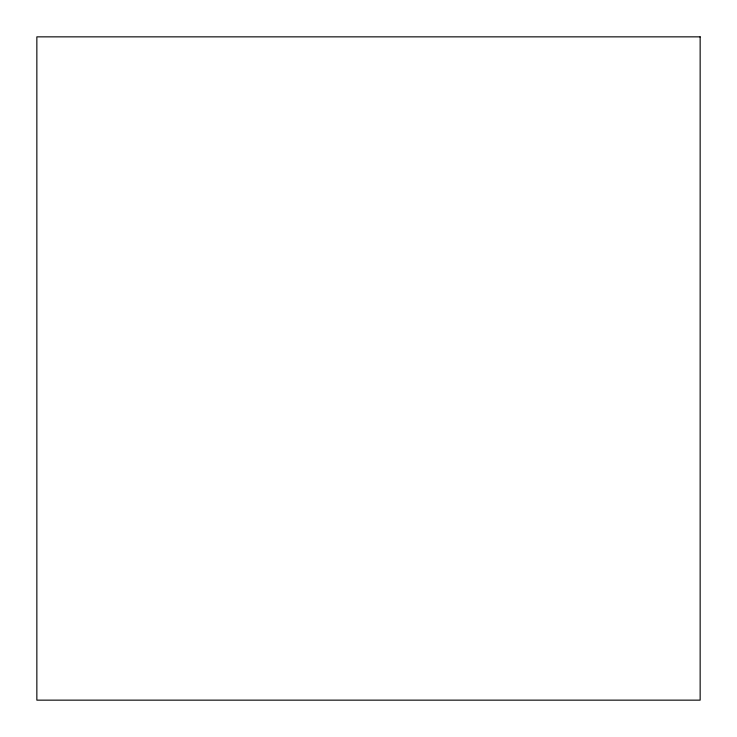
<?xml version="1.0" encoding="UTF-8"?>
<svg xmlns="http://www.w3.org/2000/svg" width="737" height="737" viewBox="0 0 737 737"><rect width="100%" height="100%" fill="white"/><g stroke="black" fill="none" stroke-linecap="round" stroke-linejoin="round"><path stroke-width="1.11" d="M700.15 36.85L36.85 36.85L36.85 700.15L700.15 700.15L700.15 36.85"/></g></svg>
